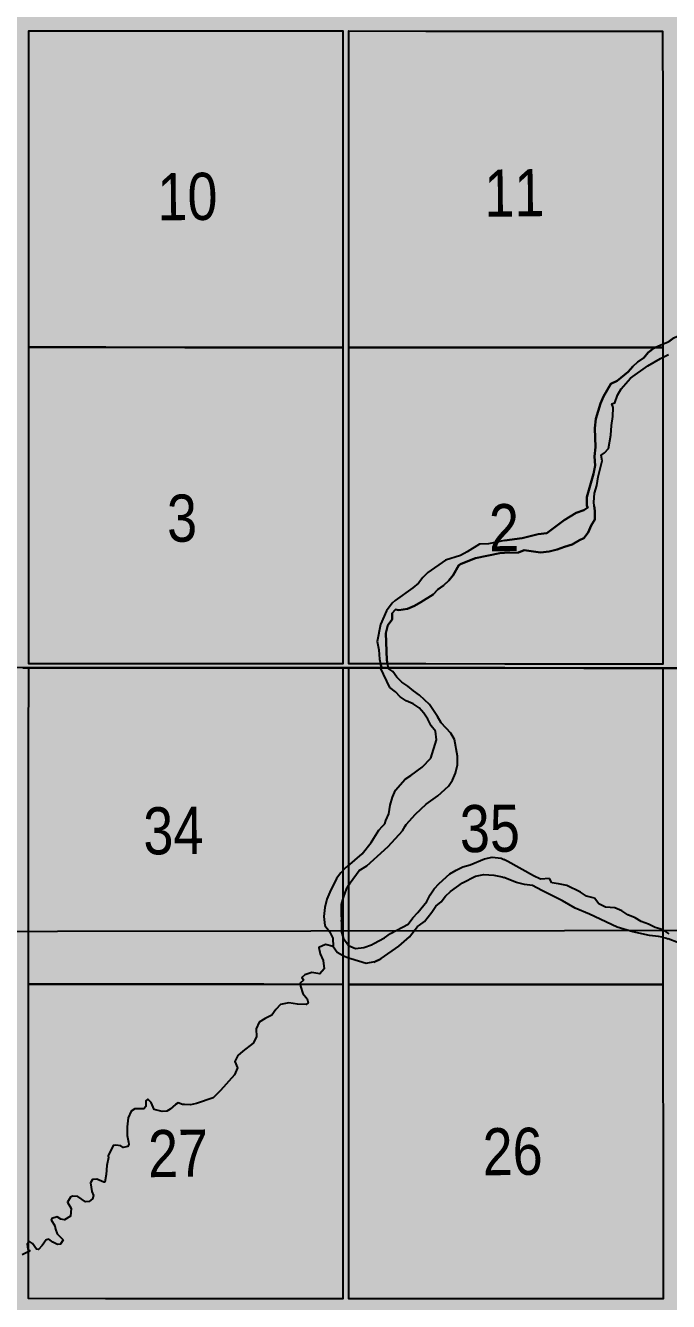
# Model space of a CAD drawing. Extents: x 405326 to 424052, y 6044755 to 6062236.
# Drawn here: x 416780.8 to 416889.5, y 6050044.7 to 6050260.4 of the extents above; entities that cross this region are included whole.
import ezdxf

# ---------------------------------------------------------------- set-up
doc = ezdxf.new("R2010")
doc.units = 0
doc.header["$LTSCALE"] = 5
doc.linetypes.add('DASHED2', pattern=[9.525, 6.35, -3.175])
for name, color, linetype in [('44', 7, 'Continuous'), ('Quarters', 8, 'Continuous'), ('RoadSeg', 57, 'DASHED2'), ('T-WATER', 160, 'Continuous'), ('Townships', 57, 'Continuous')]:
    doc.layers.add(name, color=color, linetype=linetype)
doc.layers.add('ROUTE-MAP-BACKGROUND-H', color=7, linetype='Continuous', true_color=0xf0ebff)
doc.styles.add('120', font='ARIALN.TTF', dxfattribs={"height": 13})

msp = doc.modelspace()

# ---------------------------------------------------------------- hatches: boundary and pattern name
at = {"layer": 'ROUTE-MAP-BACKGROUND-H'}
h = msp.add_hatch(color=256, dxfattribs=at)
h.dxf.hatch_style = 1
h.paths.add_polyline_path([(417500.313, 6050470.993), (417499.828, 6050583.719), (417489.556, 6051448.866), (416064.545, 6051448.577), (416073.609, 6050477.938), (416071.924, 6050150.968), (416104.424, 6050150.804), (416615.018, 6050150.686), (416614.752, 6050098.449), (417501.84, 6050099.469), (417600.187, 6050099.469), (417600.187, 6050157.259), (417501.84, 6050157.777)])
h = msp.add_hatch(color=256, dxfattribs=at)
h.dxf.hatch_style = 1
h.paths.add_polyline_path([(416614.74, 6050107.04), (417600.353, 6050108.36), (417601.524, 6049233.335), (416615.912, 6049232.015)])

# ---------------------------------------------------------------- linework, layer by layer
at = {"layer": '44', "color": 7, "linetype": 'Continuous'}
msp.add_line((416861.79, 6050173.325), (416861.787, 6050173.324), dxfattribs=at)
msp.add_line((416861.79, 6050173.325), (416861.787, 6050173.324), dxfattribs=at)
at = {"layer": 'Quarters', "flags": 128}
for points in [[(416834.445, 6050219.32), (416834.444, 6050205.944), (416821.09, 6050205.952), (416807.736, 6050205.96), (416794.383, 6050205.968), (416781.363, 6050205.976), (416781.368, 6050219.352), (416781.374, 6050232.727), (416781.379, 6050246.103), (416781.385, 6050259.478), (416794.399, 6050259.47), (416807.748, 6050259.462), (416821.098, 6050259.455), (416834.447, 6050259.447), (416834.446, 6050246.071), (416834.445, 6050232.695)], [(416888.523, 6050219.287), (416888.528, 6050205.912), (416875.174, 6050205.92), (416861.82, 6050205.928), (416848.467, 6050205.936), (416835.448, 6050205.943), (416835.448, 6050219.319), (416835.449, 6050232.695), (416835.449, 6050246.07), (416835.45, 6050259.446), (416848.464, 6050259.438), (416861.813, 6050259.431), (416875.162, 6050259.423), (416888.511, 6050259.415), (416888.515, 6050246.039), (416888.519, 6050232.663)], [(416834.443, 6050165.817), (416834.442, 6050152.441), (416821.084, 6050152.449), (416807.725, 6050152.458), (416794.366, 6050152.466), (416781.342, 6050152.474), (416781.347, 6050165.85), (416781.352, 6050179.225), (416781.358, 6050192.601), (416781.363, 6050205.976), (416794.383, 6050205.968), (416807.736, 6050205.96), (416821.09, 6050205.952), (416834.444, 6050205.944), (416834.444, 6050192.568), (416834.443, 6050179.192)], [(416888.54, 6050165.784), (416888.544, 6050152.408), (416875.186, 6050152.416), (416861.828, 6050152.424), (416848.47, 6050152.432), (416835.446, 6050152.44), (416835.446, 6050165.816), (416835.447, 6050179.192), (416835.447, 6050192.568), (416835.448, 6050205.943), (416848.467, 6050205.936), (416861.82, 6050205.928), (416875.174, 6050205.92), (416888.528, 6050205.912), (416888.532, 6050192.536), (416888.536, 6050179.16)]]:
    msp.add_lwpolyline(points, close=True, dxfattribs=at)
at = {"layer": 'Quarters'}
for points in [[(416834.443, 6050157.425), (416834.442, 6050152.441), (416821.084, 6050152.449), (416807.725, 6050152.458), (416794.366, 6050152.466), (416781.342, 6050152.474), (416781.344, 6050157.414)], [(416888.543, 6050157.437), (416888.544, 6050152.408), (416875.186, 6050152.416), (416861.828, 6050152.424), (416848.47, 6050152.432), (416835.446, 6050152.44), (416835.446, 6050157.426)], [(416781.322, 6050095.918), (416781.322, 6050098.305), (416794.351, 6050098.297), (416807.715, 6050098.289), (416821.079, 6050098.281), (416834.442, 6050098.274), (416834.442, 6050095.973)], [(416835.445, 6050095.974), (416835.445, 6050098.273), (416848.474, 6050098.265), (416861.837, 6050098.258), (416875.2, 6050098.25), (416888.563, 6050098.243), (416888.564, 6050096.028)]]:
    msp.add_lwpolyline(points, dxfattribs=at)
for points in [[(416834.442, 6050111.648), (416834.442, 6050098.274), (416821.079, 6050098.281), (416807.715, 6050098.289), (416794.351, 6050098.297), (416781.322, 6050098.305), (416781.327, 6050111.68), (416781.332, 6050125.055), (416781.337, 6050138.43), (416781.342, 6050151.805), (416794.366, 6050151.797), (416807.725, 6050151.789), (416821.084, 6050151.781), (416834.442, 6050151.772), (416834.442, 6050138.397), (416834.442, 6050125.023)], [(416888.558, 6050111.617), (416888.563, 6050098.243), (416875.2, 6050098.25), (416861.837, 6050098.258), (416848.474, 6050098.265), (416835.445, 6050098.273), (416835.445, 6050111.647), (416835.445, 6050125.022), (416835.445, 6050138.397), (416835.446, 6050151.772), (416848.47, 6050151.764), (416861.828, 6050151.756), (416875.186, 6050151.748), (416888.545, 6050151.74), (416888.549, 6050138.365), (416888.553, 6050124.991)], [(416834.443, 6050058.15), (416834.443, 6050045.11), (416821.075, 6050045.117), (416807.707, 6050045.125), (416794.338, 6050045.133), (416781.304, 6050045.14), (416781.309, 6050058.18), (416781.313, 6050071.555), (416781.318, 6050084.93), (416781.322, 6050098.305), (416794.351, 6050098.297), (416807.715, 6050098.289), (416821.079, 6050098.281), (416834.442, 6050098.274), (416834.442, 6050084.899), (416834.443, 6050071.524)], [(416888.579, 6050058.12), (416888.584, 6050045.081), (416875.216, 6050045.088), (416861.848, 6050045.095), (416848.48, 6050045.102), (416835.446, 6050045.109), (416835.446, 6050058.149), (416835.446, 6050071.524), (416835.446, 6050084.898), (416835.445, 6050098.273), (416848.474, 6050098.265), (416861.837, 6050098.258), (416875.2, 6050098.25), (416888.563, 6050098.243), (416888.569, 6050084.869), (416888.574, 6050071.494)]]:
    msp.add_lwpolyline(points, close=True, dxfattribs=at)
at = {"layer": 'Quarters', "flags": 128}
for points in [[(416781.341, 6050150.847), (416781.342, 6050151.805), (416794.366, 6050151.797), (416807.725, 6050151.789), (416821.084, 6050151.781), (416834.442, 6050151.772), (416834.442, 6050150.856)], [(416835.446, 6050150.856), (416835.446, 6050151.772), (416848.47, 6050151.764), (416861.828, 6050151.756), (416875.186, 6050151.748), (416888.545, 6050151.74), (416888.545, 6050150.865)]]:
    msp.add_lwpolyline(points, dxfattribs=at)
at = {"layer": 'ROUTE-MAP-BACKGROUND-H'}
msp.add_lwpolyline([(416614.74, 6050107.04), (417600.353, 6050108.36), (417601.524, 6049233.335), (416615.912, 6049232.015)], close=True, dxfattribs=at)
at = {"layer": 'T-WATER'}
for p, q in [((416842.409, 6050148.475), (416840.839, 6050151.792)), ((416842.031, 6050151.709), (416842.012, 6050151.791)), ((416842.881, 6050151.135), (416842.031, 6050151.709)), ((416843.603, 6050150.179), (416842.881, 6050151.135)), ((416844.435, 6050149.343), (416843.603, 6050150.179)), ((416843.336, 6050147.716), (416842.409, 6050148.475)), ((416845.451, 6050148.683), (416844.435, 6050149.343)), ((416846.382, 6050147.889), (416845.451, 6050148.683)), ((416844.143, 6050146.865), (416843.336, 6050147.716)), ((416845.145, 6050146.197), (416844.143, 6050146.865)), ((416846.314, 6050145.673), (416845.145, 6050146.197)), ((416847.383, 6050147.174), (416846.382, 6050147.889)), ((416849.103, 6050145.562), (416847.383, 6050147.174)), ((416847.364, 6050145.007), (416846.314, 6050145.673)), ((416848.167, 6050144.112), (416847.364, 6050145.007)), ((416848.828, 6050143.106), (416848.167, 6050144.112)), ((416850.471, 6050143.542), (416849.103, 6050145.562)), ((416849.385, 6050141.984), (416848.828, 6050143.106)), ((416850.124, 6050141.083), (416849.385, 6050141.984)), ((416851.096, 6050142.487), (416850.471, 6050143.542)), ((416852.691, 6050140.725), (416851.096, 6050142.487)), ((416849.336, 6050136.523), (416850.293, 6050139.599)), ((416850.293, 6050139.599), (416850.124, 6050141.083)), ((416853.302, 6050139.67), (416852.691, 6050140.725)), ((416853.839, 6050136.863), (416853.302, 6050139.67)), ((416847.856, 6050134.973), (416849.336, 6050136.523)), ((416853.5, 6050133.975), (416853.826, 6050135.357)), ((416853.826, 6050135.357), (416853.839, 6050136.863)), ((416843.373, 6050131.095), (416844.991, 6050132.939)), ((416844.991, 6050132.939), (416845.938, 6050133.57)), ((416845.938, 6050133.57), (416847.856, 6050134.973)), ((416852.996, 6050132.778), (416853.5, 6050133.975)), ((416842.839, 6050129.9), (416843.373, 6050131.095)), ((416850.485, 6050130.16), (416852.296, 6050131.797)), ((416852.296, 6050131.797), (416852.996, 6050132.778)), ((416842.452, 6050128.552), (416842.839, 6050129.9)), ((416846.759, 6050127.068), (416848.523, 6050128.734)), ((416848.523, 6050128.734), (416850.485, 6050130.16)), ((416841.692, 6050125.948), (416842.247, 6050127.075)), ((416842.247, 6050127.075), (416842.452, 6050128.552)), ((416845.145, 6050125.279), (416846.759, 6050127.068)), ((416839.71, 6050122.971), (416840.55, 6050124.32)), ((416840.55, 6050124.32), (416841.125, 6050124.994)), ((416841.125, 6050124.994), (416841.238, 6050125.127)), ((416841.238, 6050125.127), (416841.564, 6050125.431)), ((416841.564, 6050125.431), (416841.692, 6050125.948)), ((416844.538, 6050124.227), (416844.98, 6050124.992)), ((416844.98, 6050124.992), (416845.145, 6050125.279)), ((416837.713, 6050120.341), (416839.248, 6050122.231)), ((416839.248, 6050122.231), (416839.71, 6050122.971)), ((416842.095, 6050121.602), (416844.538, 6050124.227)), ((416835.233, 6050118.216), (416837.713, 6050120.341)), ((416839.71, 6050119.375), (416840.292, 6050119.968)), ((416840.292, 6050119.968), (416842.095, 6050121.602)), ((416834.228, 6050117.234), (416834.918, 6050117.947)), ((416834.918, 6050117.947), (416835.233, 6050118.216)), ((416837.233, 6050117.515), (416838.516, 6050118.316)), ((416838.516, 6050118.316), (416839.71, 6050119.375)), ((416853.589, 6050117.568), (416854.723, 6050118.117)), ((416854.723, 6050118.117), (416855.993, 6050118.486)), ((416855.993, 6050118.486), (416858.374, 6050119.477)), ((416858.374, 6050119.477), (416859.717, 6050119.799)), ((416859.717, 6050119.799), (416861.198, 6050119.61)), ((416861.198, 6050119.61), (416861.669, 6050119.389)), ((416862.365, 6050119.062), (416861.669, 6050119.389)), ((416866.68, 6050116.614), (416862.365, 6050119.062)), ((416833.38, 6050116.148), (416832.23, 6050113.861)), ((416834.099, 6050117.1), (416833.38, 6050116.148)), ((416834.228, 6050117.234), (416834.099, 6050117.1)), ((416835.679, 6050115.439), (416837.233, 6050117.515)), ((416850.715, 6050115.316), (416852.554, 6050116.929)), ((416852.554, 6050116.929), (416853.589, 6050117.568)), ((416854.65, 6050115.411), (416856.882, 6050116.545)), ((416856.882, 6050116.545), (416858.296, 6050116.819)), ((416858.296, 6050116.819), (416859.96, 6050116.756)), ((416859.96, 6050116.756), (416861.369, 6050116.464)), ((416861.369, 6050116.464), (416861.669, 6050116.346)), ((416863.806, 6050115.502), (416861.669, 6050116.346)), ((416867.835, 6050116.076), (416866.68, 6050116.614)), ((416869.365, 6050116.187), (416867.835, 6050116.076)), ((416869.804, 6050115.418), (416869.365, 6050116.187)), ((416832.23, 6050113.861), (416831.754, 6050112.674)), ((416835.02, 6050114.345), (416834.539, 6050113.139)), ((416835.233, 6050114.699), (416835.02, 6050114.345)), ((416835.233, 6050114.699), (416835.679, 6050115.439)), ((416849.225, 6050113.417), (416849.903, 6050114.431)), ((416849.903, 6050114.431), (416850.715, 6050115.316)), ((416851.807, 6050113.161), (416852.671, 6050113.994)), ((416852.671, 6050113.994), (416854.65, 6050115.411)), ((416865.185, 6050115.168), (416863.806, 6050115.502)), ((416866.524, 6050114.999), (416865.185, 6050115.168)), ((416868.103, 6050114.125), (416866.524, 6050114.999)), ((416871.561, 6050112.401), (416868.103, 6050114.125)), ((416870.905, 6050115.291), (416869.804, 6050115.418)), ((416872.299, 6050114.981), (416870.905, 6050115.291)), ((416874.597, 6050113.859), (416872.299, 6050114.981)), ((416875.619, 6050113.175), (416874.597, 6050113.859)), ((416831.754, 6050112.674), (416831.415, 6050111.284)), ((416834.169, 6050111.799), (416834.152, 6050110.169)), ((416834.228, 6050112.015), (416834.169, 6050111.799)), ((416834.539, 6050113.139), (416834.228, 6050112.015)), ((416847.132, 6050110.396), (416848.639, 6050112.278)), ((416848.639, 6050112.278), (416849.225, 6050113.417)), ((416849.482, 6050110.483), (416850.181, 6050111.472)), ((416850.181, 6050111.472), (416851.072, 6050112.248)), ((416851.072, 6050112.248), (416851.807, 6050113.161)), ((416873.712, 6050111.146), (416871.561, 6050112.401)), ((416876.98, 6050112.832), (416875.619, 6050113.175)), ((416877.749, 6050111.896), (416876.98, 6050112.832)), ((416878.87, 6050111.297), (416877.749, 6050111.896)), ((416831.415, 6050111.284), (416831.248, 6050109.727)), ((416831.248, 6050109.727), (416831.377, 6050108.207)), ((416834.152, 6050110.169), (416834.228, 6050109.115)), ((416845.485, 6050108.43), (416846.298, 6050109.5)), ((416846.298, 6050109.5), (416847.132, 6050110.396)), ((416848.238, 6050108.924), (416849.482, 6050110.483)), ((416876.167, 6050110.155), (416873.712, 6050111.146)), ((416880.81, 6050107.917), (416876.167, 6050110.155)), ((416880.418, 6050111.206), (416878.87, 6050111.297)), ((416881.601, 6050110.69), (416880.418, 6050111.206)), ((416882.625, 6050110.02), (416881.601, 6050110.69)), ((416883.841, 6050109.508), (416882.625, 6050110.02)), ((416884.884, 6050108.878), (416883.841, 6050109.508)), ((416831.377, 6050108.207), (416832.197, 6050107.234)), ((416834.264, 6050108.623), (416834.228, 6050109.115)), ((416834.275, 6050107.088), (416834.264, 6050108.623)), ((416834.658, 6050105.805), (416834.275, 6050107.088)), ((416842.493, 6050106.848), (416845.485, 6050108.43)), ((416847.089, 6050108.045), (416847.411, 6050108.291)), ((416847.411, 6050108.291), (416848.238, 6050108.924)), ((416883.467, 6050107.135), (416880.81, 6050107.917)), ((416886.283, 6050106.541), (416883.467, 6050107.135)), ((416886.115, 6050108.425), (416884.884, 6050108.878)), ((416887.249, 6050107.868), (416886.115, 6050108.425)), ((416888.443, 6050107.527), (416887.249, 6050107.868)), ((416888.597, 6050107.483), (416888.443, 6050107.527)), ((416889.448, 6050106.925), (416888.597, 6050107.483)), ((416835.233, 6050105.049), (416834.658, 6050105.805)), ((416835.233, 6050105.049), (416835.389, 6050104.845)), ((416838.022, 6050104.53), (416839.291, 6050104.971)), ((416839.291, 6050104.971), (416839.71, 6050105.187)), ((416839.71, 6050105.187), (416841.516, 6050106.12)), ((416841.516, 6050106.12), (416842.493, 6050106.848)), ((416887.819, 6050106.384), (416886.283, 6050106.541)), ((416888.444, 6050106.233), (416887.819, 6050106.384)), ((416888.444, 6050106.233), (416889.175, 6050106.056)), ((416889.175, 6050106.056), (416889.449, 6050105.951)), ((416889.607, 6050106.821), (416889.448, 6050106.925)), ((416892.928, 6050104.613), (416889.449, 6050105.951)), ((416835.389, 6050104.845), (416836.595, 6050104.325)), ((416836.595, 6050104.325), (416838.022, 6050104.53)), ((416839.711, 6050102.03), (416840.781, 6050102.537))]:
    msp.add_line(p, q, dxfattribs=at)
at = {"layer": 'T-WATER', "flags": 128}
for points in [[(416889.495, 6050206.895), (416890.386, 6050207.565), (416891.553, 6050208.088), (416892.441, 6050208.852), (416893.465, 6050209.481), (416893.994, 6050209.7), (416895.07, 6050210.827), (416898.286, 6050212.694), (416900.601, 6050213.825), (416901.925, 6050214.211), (416903.449, 6050214.378), (416904.858, 6050214.637), (416905.951, 6050215.207), (416908.394, 6050216.157), (416909.413, 6050216.782), (416911.13, 6050218.291), (416912.117, 6050218.975), (416914.826, 6050221.309), (416915.57, 6050222.224), (416915.86, 6050222.805)], [(416890.386, 6050207.565), (416889.495, 6050206.895), (416889.426, 6050206.842), (416888.492, 6050206.44), (416887.323, 6050205.936), (416887.037, 6050205.812), (416886.064, 6050205.116), (416885.333, 6050204.191), (416884.332, 6050203.535), (416883.445, 6050202.74), (416882.674, 6050201.825), (416880.837, 6050200.328), (416879.725, 6050199.774), (416878.492, 6050197.667), (416877.979, 6050196.484), (416877.24, 6050193.874), (416877.061, 6050192.322), (416877.15, 6050189.11), (416877.017, 6050187.515), (416877.095, 6050185.998), (416876.824, 6050184.598), (416875.673, 6050180.646), (416875.697, 6050179.249), (416875.719, 6050179.191), (416875.839, 6050178.868), (416875.161, 6050178.418), (416873.917, 6050178.007), (416871.849, 6050176.734), (416868.907, 6050174.57), (416867.448, 6050174.377), (416864.739, 6050173.704), (416861.79, 6050173.325)], [(416889.495, 6050206.895), (416889.426, 6050206.842), (416888.492, 6050206.44)], [(416842.177, 6050151.791), (416842.023, 6050152.46), (416841.879, 6050153.083), (416841.728, 6050157.626), (416842.046, 6050158.991), (416842.783, 6050159.953), (416842.775, 6050161.03), (416843.355, 6050161.626), (416843.936, 6050161.555), (416845.386, 6050161.78), (416846.576, 6050162.274), (416847.657, 6050162.859), (416849.692, 6050164.205), (416850.531, 6050164.999), (416851.447, 6050165.718), (416852.344, 6050166.556), (416853.116, 6050167.465), (416854.057, 6050169.128), (416854.459, 6050169.338), (416856.876, 6050170.321), (416860.98, 6050171.16), (416861.79, 6050171.197), (416864.146, 6050171.306), (416865.12, 6050171.657), (416867.851, 6050171.298), (416869.337, 6050171.462), (416870.67, 6050171.795), (416871.894, 6050172.243), (416873.211, 6050172.611), (416874.468, 6050173.338), (416875.212, 6050173.688), (416875.909, 6050174.669), (416876.454, 6050175.819), (416877.069, 6050176.884), (416877.065, 6050178.349), (416876.941, 6050179.191), (416876.854, 6050179.776), (416877.01, 6050181.322), (416877.4, 6050182.607), (416877.614, 6050184.06), (416878.277, 6050186.786), (416878.142, 6050187.735), (416878.668, 6050188.146), (416879.379, 6050188.851), (416879.771, 6050191.135), (416879.868, 6050192.778), (416880.071, 6050194.261), (416880.16, 6050195.816), (416879.909, 6050196.408), (416880.432, 6050196.609), (416880.903, 6050197.872), (416881.505, 6050198.928), (416883.065, 6050200.737), (416886.016, 6050202.858), (416888.172, 6050204.097), (416888.493, 6050204.261), (416889.496, 6050204.776)], [(416875.719, 6050179.191), (416875.697, 6050179.249), (416875.673, 6050180.646), (416876.824, 6050184.598), (416877.095, 6050185.998), (416877.017, 6050187.515), (416877.15, 6050189.11), (416877.061, 6050192.322), (416877.24, 6050193.874), (416877.979, 6050196.484), (416878.492, 6050197.667), (416879.725, 6050199.774), (416880.837, 6050200.328), (416882.674, 6050201.825), (416883.445, 6050202.74), (416884.332, 6050203.535), (416885.333, 6050204.191), (416886.064, 6050205.116), (416887.037, 6050205.812), (416887.323, 6050205.936)], [(416876.941, 6050179.191), (416876.854, 6050179.776), (416877.01, 6050181.322), (416877.4, 6050182.607), (416877.614, 6050184.06), (416878.277, 6050186.786), (416878.142, 6050187.735), (416878.668, 6050188.146), (416879.379, 6050188.851), (416879.771, 6050191.135), (416879.868, 6050192.778), (416880.071, 6050194.261), (416880.16, 6050195.816), (416879.909, 6050196.408), (416880.432, 6050196.609), (416880.903, 6050197.872), (416881.505, 6050198.928), (416883.065, 6050200.737), (416886.016, 6050202.858), (416888.172, 6050204.097), (416888.493, 6050204.261)], [(416861.79, 6050173.325), (416864.739, 6050173.704), (416867.448, 6050174.377), (416868.907, 6050174.57), (416871.849, 6050176.734), (416873.917, 6050178.007), (416875.161, 6050178.418), (416875.839, 6050178.868), (416875.719, 6050179.191)], [(416876.941, 6050179.191), (416877.065, 6050178.349), (416877.069, 6050176.884), (416876.454, 6050175.819), (416875.909, 6050174.669), (416875.212, 6050173.688), (416874.468, 6050173.338), (416873.211, 6050172.611), (416871.894, 6050172.243), (416870.67, 6050171.795), (416869.337, 6050171.462), (416867.851, 6050171.298), (416865.12, 6050171.657), (416864.146, 6050171.306), (416861.79, 6050171.197)], [(416861.79, 6050173.325), (416859.055, 6050172.737), (416857.546, 6050172.665), (416855.462, 6050171.389), (416854.321, 6050170.798), (416851.8, 6050169.969), (416848.826, 6050167.924), (416847.947, 6050167.072), (416847.229, 6050166.075), (416846.302, 6050165.311), (416843.316, 6050163.18), (416842.792, 6050162.717), (416841.849, 6050161.435), (416840.808, 6050159.12), (416840.261, 6050156.22), (416840.516, 6050154.832), (416840.651, 6050153.269), (416840.832, 6050152.461)], [(416861.787, 6050173.324), (416859.055, 6050172.737), (416857.546, 6050172.665), (416855.462, 6050171.389), (416854.321, 6050170.798), (416851.8, 6050169.969), (416848.826, 6050167.924), (416847.947, 6050167.072), (416847.229, 6050166.075), (416846.302, 6050165.311), (416843.316, 6050163.18), (416842.792, 6050162.717), (416841.849, 6050161.435), (416840.808, 6050159.12), (416840.261, 6050156.22), (416840.516, 6050154.832), (416840.651, 6050153.269), (416840.832, 6050152.461), (416840.961, 6050151.886), (416841.005, 6050151.792)], [(416861.79, 6050171.197), (416860.98, 6050171.16), (416856.876, 6050170.321), (416854.459, 6050169.338), (416854.057, 6050169.128), (416853.116, 6050167.465), (416852.344, 6050166.556), (416851.447, 6050165.718), (416850.531, 6050164.999), (416849.692, 6050164.205), (416847.657, 6050162.859), (416846.576, 6050162.274), (416845.386, 6050161.78), (416843.936, 6050161.555), (416843.355, 6050161.626), (416842.775, 6050161.03), (416842.783, 6050159.953), (416842.046, 6050158.991), (416841.728, 6050157.626), (416841.879, 6050153.083), (416842.023, 6050152.46)], [(416841.005, 6050151.792), (416840.961, 6050151.886), (416840.832, 6050152.461)]]:
    msp.add_lwpolyline(points, dxfattribs=at)
at = {"layer": 'T-WATER'}
for points in [[(416832.138, 6050107.331), (416832.197, 6050107.234), (416832.755, 6050106.102), (416832.82, 6050104.651)], [(416832.82, 6050104.651), (416833.488, 6050103.733), (416834.407, 6050103.198), (416834.56, 6050103.108), (416835.41, 6050102.781), (416835.781, 6050102.638), (416838.391, 6050101.877), (416839.879, 6050102.119), (416840.947, 6050102.625), (416843.892, 6050104.738), (416845.692, 6050106.318), (416847.089, 6050108.045)], [(416832.82, 6050104.651), (416831.529, 6050105.03), (416830.371, 6050104.53), (416830.597, 6050103.427), (416831.121, 6050102.291), (416831.265, 6050100.874), (416830.552, 6050100.036), (416829.192, 6050100.298), (416827.999, 6050099.874), (416827.522, 6050099.409), (416827.803, 6050098.968), (416827.219, 6050098.488), (416827.238, 6050098.302), (416827.273, 6050097.966), (416827.685, 6050096.734), (416828.392, 6050095.812), (416828.589, 6050095.129), (416828.223, 6050094.884), (416826.765, 6050094.95), (416825.293, 6050095.16), (416823.9, 6050094.891), (416823.117, 6050094.04), (416822.456, 6050093.063), (416821.345, 6050092.515), (416820.33, 6050091.856), (416819.804, 6050090.728), (416819.852, 6050089.401), (416819.312, 6050088.341), (416817.539, 6050086.997), (416816.722, 6050086.23), (416816.165, 6050085.218), (416816.627, 6050084.139), (416816.14, 6050082.978), (416813.787, 6050080.324), (416812.504, 6050079.114), (416809.729, 6050078.14), (416808.711, 6050077.891), (416807.677, 6050077.959), (416807.345, 6050077.981), (416806.584, 6050078.218), (416806.139, 6050077.95), (416805.282, 6050077.167), (416804.717, 6050076.853), (416803.916, 6050076.781), (416802.546, 6050077.131), (416802.049, 6050078.306), (416801.46, 6050078.854), (416801.161, 6050078.56), (416801.126, 6050077.615), (416800.79, 6050077.252), (416799.279, 6050077.23), (416798.644, 6050076.845), (416798.135, 6050075.682), (416797.969, 6050074.204), (416798.009, 6050072.731), (416798.216, 6050071.569), (416798.269, 6050071.271), (416798.105, 6050070.877), (416797.3, 6050070.69), (416796.942, 6050070.96), (416796.097, 6050071.079), (416795.606, 6050071.048), (416794.803, 6050069.285), (416794.835, 6050069.016), (416794.558, 6050067.673), (416794.435, 6050066.117), (416794.196, 6050064.846), (416794.043, 6050064.843), (416792.88, 6050065.342), (416792.144, 6050065.308), (416791.82, 6050064.73), (416792.023, 6050063.257), (416792.294, 6050062.567), (416792.117, 6050061.985), (416791.58, 6050061.557), (416790.93, 6050061.486), (416789.665, 6050062.417), (416788.729, 6050062.49), (416788.43, 6050062.291), (416787.91, 6050061.472), (416788.508, 6050060.352), (416788.428, 6050059.105), (416787.401, 6050058.445), (416786.76, 6050058.582), (416786.138, 6050058.96), (416785.236, 6050058.672), (416785.142, 6050058.436), (416785.736, 6050057.438), (416785.85, 6050056.892), (416786.181, 6050056.119), (416787.168, 6050055.081)], [(416832.82, 6050104.651), (416831.529, 6050105.03), (416830.371, 6050104.53), (416830.597, 6050103.427), (416831.121, 6050102.291), (416831.265, 6050100.874), (416830.552, 6050100.036), (416829.192, 6050100.298), (416827.999, 6050099.874), (416827.522, 6050099.409), (416827.803, 6050098.968), (416827.219, 6050098.488), (416827.238, 6050098.302), (416827.273, 6050097.966), (416827.685, 6050096.734), (416828.392, 6050095.812), (416828.589, 6050095.129), (416828.223, 6050094.884), (416826.765, 6050094.95), (416825.293, 6050095.16), (416823.9, 6050094.891), (416823.117, 6050094.04), (416822.456, 6050093.063), (416821.345, 6050092.515), (416820.33, 6050091.856), (416819.804, 6050090.728), (416819.852, 6050089.401), (416819.312, 6050088.341), (416817.539, 6050086.997), (416816.722, 6050086.23), (416816.165, 6050085.218), (416816.627, 6050084.139), (416816.14, 6050082.978), (416813.787, 6050080.324), (416812.504, 6050079.114), (416809.729, 6050078.14), (416808.711, 6050077.891), (416807.677, 6050077.959), (416807.345, 6050077.981), (416806.584, 6050078.218), (416806.139, 6050077.95), (416805.282, 6050077.167), (416804.717, 6050076.853), (416803.916, 6050076.781), (416802.546, 6050077.131), (416802.049, 6050078.306), (416801.46, 6050078.854), (416801.161, 6050078.56), (416801.126, 6050077.615), (416800.79, 6050077.252), (416799.279, 6050077.23), (416798.644, 6050076.845), (416798.135, 6050075.682), (416797.969, 6050074.204), (416798.009, 6050072.731), (416798.216, 6050071.569), (416798.269, 6050071.271), (416798.105, 6050070.877), (416797.3, 6050070.69), (416796.942, 6050070.96), (416796.097, 6050071.079), (416795.606, 6050071.048), (416794.803, 6050069.285), (416794.835, 6050069.016), (416794.558, 6050067.673), (416794.435, 6050066.117), (416794.196, 6050064.846), (416794.043, 6050064.843), (416792.88, 6050065.342), (416792.144, 6050065.308), (416791.82, 6050064.73), (416792.023, 6050063.257), (416792.294, 6050062.567), (416792.117, 6050061.985), (416791.58, 6050061.557), (416790.93, 6050061.486), (416789.665, 6050062.417), (416788.729, 6050062.49), (416788.43, 6050062.291), (416787.91, 6050061.472), (416788.508, 6050060.352), (416788.428, 6050059.105), (416787.401, 6050058.445), (416786.76, 6050058.582), (416786.138, 6050058.96), (416785.236, 6050058.672), (416785.142, 6050058.436), (416785.736, 6050057.438), (416785.85, 6050056.892), (416786.181, 6050056.119), (416787.168, 6050055.081)], [(416787.168, 6050055.081), (416786.705, 6050054.345), (416786.22, 6050054.293), (416785.433, 6050054.673), (416784.738, 6050055.168), (416784.316, 6050055.092), (416783.628, 6050054.125), (416782.996, 6050053.42), (416782.691, 6050053.476), (416781.979, 6050054.455), (416781.504, 6050054.802), (416781.272, 6050054.546), (416781.08, 6050054.333), (416781.218, 6050053.53), (416781.272, 6050053.47), (416781.513, 6050053.201), (416781.272, 6050053.074), (416780.268, 6050052.544)], [(416787.168, 6050055.081), (416786.705, 6050054.345), (416786.22, 6050054.293), (416785.433, 6050054.673), (416784.738, 6050055.168), (416784.316, 6050055.092), (416783.628, 6050054.125), (416782.996, 6050053.42), (416782.691, 6050053.476), (416781.979, 6050054.455), (416781.504, 6050054.802), (416781.272, 6050054.546), (416781.08, 6050054.333), (416781.218, 6050053.53), (416781.272, 6050053.47), (416781.513, 6050053.201), (416781.272, 6050053.074), (416780.268, 6050052.544)]]:
    msp.add_lwpolyline(points, dxfattribs=at)
at = {"layer": 'Townships'}
for points in [[(416942.642, 6050157.448), (416942.646, 6050152.376), (416942.646, 6050151.707), (416915.93, 6050151.723), (416889.548, 6050151.739), (416888.545, 6050151.74), (416861.828, 6050151.756), (416835.446, 6050151.772), (416834.442, 6050151.772), (416807.725, 6050151.789), (416781.342, 6050151.805), (416780.338, 6050151.806), (416753.621, 6050151.823), (416727.237, 6050151.839), (416726.234, 6050151.84), (416699.516, 6050151.856), (416673.114, 6050151.888), (416672.11, 6050151.889), (416645.374, 6050151.92), (416618.972, 6050151.95), (416617.969, 6050151.951), (416617.97, 6050152.62), (416617.977, 6050157.379)], [(416780.338, 6050151.806), (416781.342, 6050151.805), (416807.725, 6050151.789), (416834.442, 6050151.772), (416835.446, 6050151.772), (416861.828, 6050151.756), (416888.545, 6050151.74), (416889.548, 6050151.739), (416915.93, 6050151.723), (416942.646, 6050151.707), (416942.664, 6050124.955), (416942.684, 6050098.203), (416942.686, 6050096.083)]]:
    msp.add_lwpolyline(points, dxfattribs=at)

# ---------------------------------------------------------------- texts
at = {"layer": 'RoadSeg', "style": '120'}
for s, height, rotation, p in [('10', 7.967, 0.67212, (416803.151, 6050227.417)), ('11', 7.967, 0.67212, (416858.416, 6050228.03)), ('3', 7.967, 0.67212, (416804.775, 6050173.079)), ('2', 7.967, 0.67212, (416859.201, 6050171.465)), ('35', 7.9639, 0.75481, (416854.28, 6050120.589)), ('34', 7.9639, 0.75481, (416800.77, 6050120.217)), ('27', 7.9497, 0.74884, (416801.578, 6050065.661)), ('26', 7.9497, 0.74884, (416858.138, 6050065.974))]:
    msp.add_text(s, height=height, rotation=rotation, dxfattribs=at).set_placement(p)

doc.saveas('drawing.dxf')
